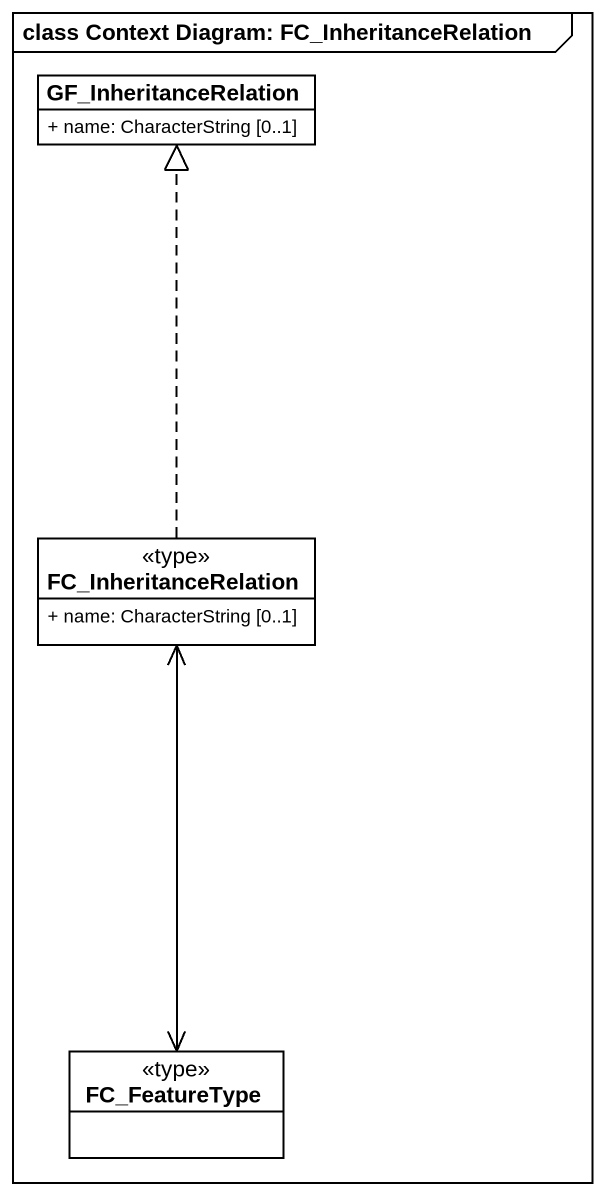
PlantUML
@startuml
mainframe class Context Diagram: FC_InheritanceRelation
hide circle
hide empty members
skinparam classAttributeIconSize 0
class GF_InheritanceRelation {
  + name: CharacterString [0..1]
}
class FC_InheritanceRelation <<type>> {
  + name: CharacterString [0..1]
}
class FC_FeatureType <<type>>
FC_InheritanceRelation .up.|> GF_InheritanceRelation
FC_InheritanceRelation <--> FC_FeatureType
FC_InheritanceRelation <--> FC_FeatureType
@enduml
